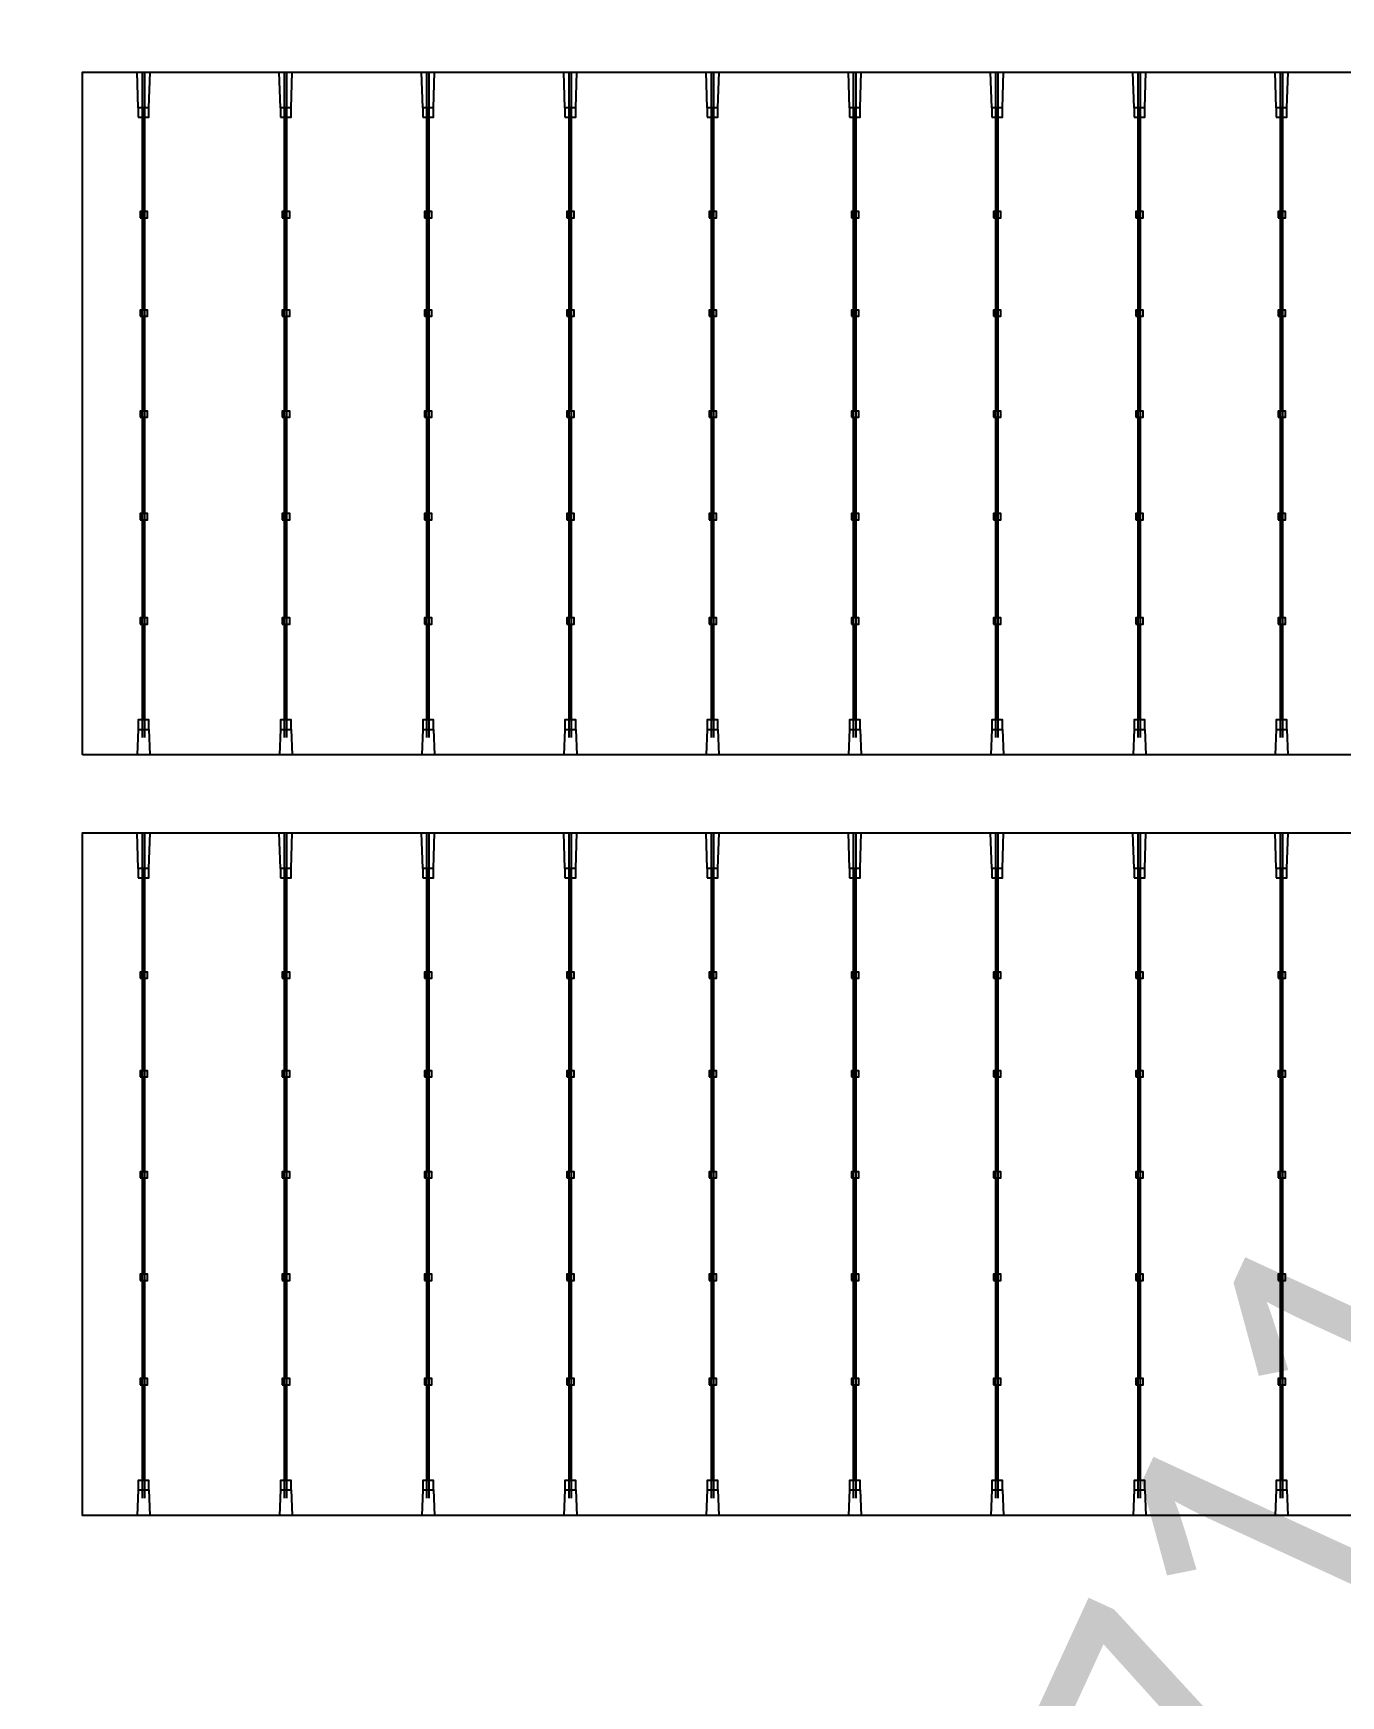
# Model space of a CAD drawing. Header units: millimetres. Extents: x 10297564 to 11610295, y -9287743 to -8409454.
# Drawn here: x 10428762 to 10430980, y -9090573 to -9087753 of the extents above; entities that cross this region are included whole.
import ezdxf

# ---------------------------------------------------------------- set-up
doc = ezdxf.new("R2010")
doc.units = ezdxf.units.MM
doc.header["$LTSCALE"] = 100
doc.layers.add('E1', color=1, linetype='Continuous')
doc.layers.add('Outline', color=5, linetype='Continuous', lineweight=25)
doc.styles.add('HL-S1', font='DotumChe.ttf')
doc.styles.add('MG', font='malgun.ttf')
doc.dimstyles.new('HL-100', dxfattribs={"dimscale": 100, "dimtxt": 3, "dimasz": 4, "dimexe": 2, "dimexo": 2, "dimgap": 1, "dimtad": 1, "dimdec": 0, "dimzin": 0, "dimlunit": 6, "dimtxsty": 'HL-S1', "dimblk": 'DOTSMALL', "dimcen": 4, "dimdle": 2, "dimclrd": 256, "dimclre": 256, "dimclrt": 4, "dimazin": 0, "dimtfac": 1, "dimtdec": 0, "dimtix": 1, "dimtmove": 2, "dimatfit": 3, "dimldrblk": 'DOTSMALL', "dimfxl": 1.5, "dimtolj": 1, "dimtzin": 0, "dimlwd": -1, "dimlwe": -1, "dimarcsym": 0})

# ---------------------------------------------------------------- blocks, each defined once
blk = doc.blocks.new('*D75')
at = {"layer": 'defpoints', "color": 0, "transparency": 16777216}
for p in [(10439230.2, -9073249.8), (10439230.2, -9073249.8), (10423426.7, -9107604.7)]:
    blk.add_point(p, dxfattribs=at)
at = {"layer": 'E1', "color": 1, "transparency": 16777216}
for p, q in [((10439593.6, -9073417), (10439593.6, -9073417)), ((10423593.8, -9107241.3), (10439063, -9073613.2)), ((10423790.1, -9107771.8), (10423790.1, -9107771.8))]:
    blk.add_line(p, q, dxfattribs=at)
for points in [[(10439002.4, -9073585.4), (10439123.6, -9073641.1), (10439230.2, -9073249.8)], [(10423533.3, -9107213.4), (10423654.4, -9107269.1), (10423426.7, -9107604.7)]]:
    blk.add_solid(points, dxfattribs=at)
at = {"layer": 'E1', "color": 7, "transparency": 16777216, "insert": (10430911.1, -9090235.3), "char_height": 500, "attachment_point": 5, "rotation": 65.2972, "style": 'MG'}
blk.add_mtext('\\A1;2711.1', dxfattribs=at)
blk = doc.blocks.new('_DotSmall')
at = {"color": 0, "linetype": 'ByBlock', "const_width": 0.5}
blk.add_lwpolyline([(-0.0625, 0, 1), (0.0625, 0, 1)], format="xyb", close=True, dxfattribs=at)

msp = doc.modelspace()

# ---------------------------------------------------------------- hatches: boundary and pattern name
at = {"true_color": 0x939598}
h = msp.add_hatch(color=252, dxfattribs=at)
h.dxf.hatch_style = 1
h.paths.add_polyline_path([(10428950.9, -9087818.9), (10428946.9, -9087818.9), (10428946.9, -9088947.3), (10428950.9, -9088947.3)])
h = msp.add_hatch(color=252, dxfattribs=at)
h.dxf.hatch_style = 1
h.paths.add_polyline_path([(10429192.2, -9087818.9), (10429188.2, -9087818.9), (10429188.2, -9088947.3), (10429192.2, -9088947.3)])
h = msp.add_hatch(color=252, dxfattribs=at)
h.dxf.hatch_style = 1
h.paths.add_polyline_path([(10429433.5, -9087818.9), (10429429.5, -9087818.9), (10429429.5, -9088947.3), (10429433.5, -9088947.3)])
h = msp.add_hatch(color=252, dxfattribs=at)
h.dxf.hatch_style = 1
h.paths.add_polyline_path([(10429674.8, -9087818.9), (10429670.8, -9087818.9), (10429670.8, -9088947.3), (10429674.8, -9088947.3)])
h = msp.add_hatch(color=252, dxfattribs=at)
h.dxf.hatch_style = 1
h.paths.add_polyline_path([(10429916.1, -9087818.9), (10429912.1, -9087818.9), (10429912.1, -9088947.3), (10429916.1, -9088947.3)])
h = msp.add_hatch(color=252, dxfattribs=at)
h.dxf.hatch_style = 1
h.paths.add_polyline_path([(10430157.4, -9087818.9), (10430153.4, -9087818.9), (10430153.4, -9088947.3), (10430157.4, -9088947.3)])
h = msp.add_hatch(color=252, dxfattribs=at)
h.dxf.hatch_style = 1
h.paths.add_polyline_path([(10430398.7, -9087818.9), (10430394.7, -9087818.9), (10430394.7, -9088947.3), (10430398.7, -9088947.3)])
h = msp.add_hatch(color=252, dxfattribs=at)
h.dxf.hatch_style = 1
h.paths.add_polyline_path([(10430640.1, -9087818.9), (10430636, -9087818.9), (10430636, -9088947.3), (10430640.1, -9088947.3)])
h = msp.add_hatch(color=252, dxfattribs=at)
h.dxf.hatch_style = 1
h.paths.add_polyline_path([(10430881.4, -9087818.9), (10430877.3, -9087818.9), (10430877.3, -9088947.3), (10430881.4, -9088947.3)])
h = msp.add_hatch(color=252, dxfattribs=at)
h.dxf.hatch_style = 1
h.paths.add_polyline_path([(10428950.9, -9089109.1), (10428946.9, -9089109.1), (10428946.9, -9090237.6), (10428950.9, -9090237.6)])
h = msp.add_hatch(color=252, dxfattribs=at)
h.dxf.hatch_style = 1
h.paths.add_polyline_path([(10429192.2, -9089109.1), (10429188.2, -9089109.1), (10429188.2, -9090237.6), (10429192.2, -9090237.6)])
h = msp.add_hatch(color=252, dxfattribs=at)
h.dxf.hatch_style = 1
h.paths.add_polyline_path([(10429433.5, -9089109.1), (10429429.5, -9089109.1), (10429429.5, -9090237.6), (10429433.5, -9090237.6)])
h = msp.add_hatch(color=252, dxfattribs=at)
h.dxf.hatch_style = 1
h.paths.add_polyline_path([(10429674.8, -9089109.1), (10429670.8, -9089109.1), (10429670.8, -9090237.6), (10429674.8, -9090237.6)])
h = msp.add_hatch(color=252, dxfattribs=at)
h.dxf.hatch_style = 1
h.paths.add_polyline_path([(10429916.1, -9089109.1), (10429912.1, -9089109.1), (10429912.1, -9090237.6), (10429916.1, -9090237.6)])
h = msp.add_hatch(color=252, dxfattribs=at)
h.dxf.hatch_style = 1
h.paths.add_polyline_path([(10430157.4, -9089109.1), (10430153.4, -9089109.1), (10430153.4, -9090237.6), (10430157.4, -9090237.6)])
h = msp.add_hatch(color=252, dxfattribs=at)
h.dxf.hatch_style = 1
h.paths.add_polyline_path([(10430398.7, -9089109.1), (10430394.7, -9089109.1), (10430394.7, -9090237.6), (10430398.7, -9090237.6)])
h = msp.add_hatch(color=252, dxfattribs=at)
h.dxf.hatch_style = 1
h.paths.add_polyline_path([(10430640.1, -9089109.1), (10430636, -9089109.1), (10430636, -9090237.6), (10430640.1, -9090237.6)])
h = msp.add_hatch(color=252, dxfattribs=at)
h.dxf.hatch_style = 1
h.paths.add_polyline_path([(10430881.4, -9089109.1), (10430877.3, -9089109.1), (10430877.3, -9090237.6), (10430881.4, -9090237.6)])

# ---------------------------------------------------------------- linework, layer by layer
for p, q in [((10428939.8, -9087879.2), (10428937.9, -9087818.9)), ((10428946.9, -9088947.3), (10428946.9, -9087818.9)), ((10428950.9, -9088947.3), (10428950.9, -9087818.9)), ((10428957.9, -9087879.2), (10428959.9, -9087818.9)), ((10429181.1, -9087879.2), (10429179.2, -9087818.9)), ((10429188.2, -9088947.3), (10429188.2, -9087818.9)), ((10429192.2, -9088947.3), (10429192.2, -9087818.9)), ((10429199.3, -9087879.2), (10429201.2, -9087818.9)), ((10429422.4, -9087879.2), (10429420.5, -9087818.9)), ((10429429.5, -9088947.3), (10429429.5, -9087818.9)), ((10429433.5, -9088947.3), (10429433.5, -9087818.9)), ((10429440.6, -9087879.2), (10429442.5, -9087818.9)), ((10429663.7, -9087879.2), (10429661.8, -9087818.9)), ((10429670.8, -9088947.3), (10429670.8, -9087818.9)), ((10429674.8, -9088947.3), (10429674.8, -9087818.9)), ((10429681.9, -9087879.2), (10429683.8, -9087818.9)), ((10429905, -9087879.2), (10429903.1, -9087818.9)), ((10429912.1, -9088947.3), (10429912.1, -9087818.9)), ((10429916.1, -9088947.3), (10429916.1, -9087818.9)), ((10429923.2, -9087879.2), (10429925.1, -9087818.9)), ((10430146.3, -9087879.2), (10430144.4, -9087818.9)), ((10430153.4, -9088947.3), (10430153.4, -9087818.9)), ((10430157.4, -9088947.3), (10430157.4, -9087818.9)), ((10430164.5, -9087879.2), (10430166.4, -9087818.9)), ((10430387.7, -9087879.2), (10430385.7, -9087818.9)), ((10430394.7, -9088947.3), (10430394.7, -9087818.9)), ((10430398.7, -9088947.3), (10430398.7, -9087818.9)), ((10430405.8, -9087879.2), (10430407.8, -9087818.9)), ((10430629, -9087879.2), (10430627, -9087818.9)), ((10430636, -9088947.3), (10430636, -9087818.9)), ((10430640.1, -9088947.3), (10430640.1, -9087818.9)), ((10430647.1, -9087879.2), (10430649.1, -9087818.9)), ((10430870.3, -9087879.2), (10430868.3, -9087818.9)), ((10430877.3, -9088947.3), (10430877.3, -9087818.9)), ((10430881.4, -9088947.3), (10430881.4, -9087818.9)), ((10430888.4, -9087879.2), (10430890.4, -9087818.9)), ((10428948.5, -9087879.9), (10428948.5, -9088222.2)), ((10428949.3, -9087879.9), (10428949.3, -9088222.2)), ((10429189.8, -9087879.9), (10429189.8, -9088222.2)), ((10429190.6, -9087879.9), (10429190.6, -9088222.2)), ((10429431.1, -9087879.9), (10429431.1, -9088393.4)), ((10429431.9, -9087879.9), (10429431.9, -9088393.4)), ((10429672.4, -9087879.9), (10429672.4, -9088393.4)), ((10429673.2, -9087879.9), (10429673.2, -9088393.4)), ((10429913.7, -9087879.9), (10429913.7, -9088393.4)), ((10429914.5, -9087879.9), (10429914.5, -9088393.4)), ((10430155, -9087879.9), (10430155, -9088393.4)), ((10430155.8, -9087879.9), (10430155.8, -9088393.4)), ((10430396.3, -9087879.9), (10430396.3, -9088393.4)), ((10430397.1, -9087879.9), (10430397.1, -9088393.4)), ((10430637.6, -9087879.9), (10430637.6, -9088393.4)), ((10430638.4, -9087879.9), (10430638.4, -9088393.4)), ((10430878.9, -9087879.9), (10430878.9, -9088393.4)), ((10430879.8, -9087879.9), (10430879.8, -9088393.4)), ((10428948.5, -9088232.6), (10428948.5, -9088393.4)), ((10428949.3, -9088232.6), (10428949.3, -9088393.4)), ((10429189.8, -9088232.6), (10429189.8, -9088393.4)), ((10429190.6, -9088232.6), (10429190.6, -9088393.4)), ((10428948.5, -9088403.9), (10428948.5, -9088567.5)), ((10428949.3, -9088403.9), (10428949.3, -9088567.5)), ((10429189.8, -9088403.9), (10429189.8, -9088744.4)), ((10429190.6, -9088403.9), (10429190.6, -9088744.4)), ((10429431.1, -9088403.9), (10429431.1, -9088744.4)), ((10429431.9, -9088403.9), (10429431.9, -9088744.4)), ((10429672.4, -9088403.9), (10429672.4, -9088744.4)), ((10429673.2, -9088403.9), (10429673.2, -9088744.4)), ((10429913.7, -9088403.9), (10429913.7, -9088744.4)), ((10429914.5, -9088403.9), (10429914.5, -9088744.4)), ((10430155, -9088403.9), (10430155, -9088744.4)), ((10430155.8, -9088403.9), (10430155.8, -9088744.4)), ((10430396.3, -9088403.9), (10430396.3, -9088744.4)), ((10430397.1, -9088403.9), (10430397.1, -9088744.4)), ((10430637.6, -9088403.9), (10430637.6, -9088744.4)), ((10430638.4, -9088403.9), (10430638.4, -9088744.4)), ((10430878.9, -9088403.9), (10430878.9, -9088744.4)), ((10430879.8, -9088403.9), (10430879.8, -9088744.4)), ((10428948.5, -9088578), (10428948.5, -9088744.4)), ((10428949.3, -9088578), (10428949.3, -9088744.4)), ((10428948.5, -9088754.8), (10428948.5, -9088917.3)), ((10428949.3, -9088754.8), (10428949.3, -9088917.3)), ((10429189.8, -9088754.8), (10429189.8, -9088917.3)), ((10429190.6, -9088754.8), (10429190.6, -9088917.3)), ((10429431.1, -9088754.8), (10429431.1, -9088917.3)), ((10429431.9, -9088754.8), (10429431.9, -9088917.3)), ((10429672.4, -9088754.8), (10429672.4, -9088917.3)), ((10429673.2, -9088754.8), (10429673.2, -9088917.3)), ((10429913.7, -9088754.8), (10429913.7, -9088917.3)), ((10429914.5, -9088754.8), (10429914.5, -9088917.3)), ((10430155, -9088754.8), (10430155, -9088917.3)), ((10430155.8, -9088754.8), (10430155.8, -9088917.3)), ((10430396.3, -9088754.8), (10430396.3, -9088917.3)), ((10430397.1, -9088754.8), (10430397.1, -9088917.3)), ((10430637.6, -9088754.8), (10430637.6, -9088917.3)), ((10430638.4, -9088754.8), (10430638.4, -9088917.3)), ((10430878.9, -9088754.8), (10430878.9, -9088917.3)), ((10430879.8, -9088754.8), (10430879.8, -9088917.3)), ((10428939.8, -9088933.4), (10428938.1, -9088976.6)), ((10428957.9, -9088933.4), (10428959.6, -9088976.6)), ((10429181.1, -9088933.4), (10429179.4, -9088976.6)), ((10429199.3, -9088933.4), (10429200.9, -9088976.6)), ((10429422.4, -9088933.4), (10429420.7, -9088976.6)), ((10429440.6, -9088933.4), (10429442.2, -9088976.6)), ((10429663.7, -9088933.4), (10429662, -9088976.6)), ((10429681.9, -9088933.4), (10429683.6, -9088976.6)), ((10429905, -9088933.4), (10429903.4, -9088976.6)), ((10429923.2, -9088933.4), (10429924.9, -9088976.6)), ((10430146.3, -9088933.4), (10430144.7, -9088976.6)), ((10430164.5, -9088933.4), (10430166.2, -9088976.6)), ((10430387.7, -9088933.4), (10430386, -9088976.6)), ((10430405.8, -9088933.4), (10430407.5, -9088976.6)), ((10430629, -9088933.4), (10430627.3, -9088976.6)), ((10430647.1, -9088933.4), (10430648.8, -9088976.6)), ((10430870.3, -9088933.4), (10430868.6, -9088976.6)), ((10430888.4, -9088933.4), (10430890.1, -9088976.6)), ((10428939.8, -9089169.4), (10428937.9, -9089109.1)), ((10428946.9, -9090237.6), (10428946.9, -9089109.1)), ((10428950.9, -9090237.6), (10428950.9, -9089109.1)), ((10428957.9, -9089169.4), (10428959.9, -9089109.1)), ((10429181.1, -9089169.4), (10429179.2, -9089109.1)), ((10429188.2, -9090237.6), (10429188.2, -9089109.1)), ((10429192.2, -9090237.6), (10429192.2, -9089109.1)), ((10429199.3, -9089169.4), (10429201.2, -9089109.1)), ((10429422.4, -9089169.4), (10429420.5, -9089109.1)), ((10429429.5, -9090237.6), (10429429.5, -9089109.1)), ((10429433.5, -9090237.6), (10429433.5, -9089109.1)), ((10429440.6, -9089169.4), (10429442.5, -9089109.1)), ((10429663.7, -9089169.4), (10429661.8, -9089109.1)), ((10429670.8, -9090237.6), (10429670.8, -9089109.1)), ((10429674.8, -9090237.6), (10429674.8, -9089109.1)), ((10429681.9, -9089169.4), (10429683.8, -9089109.1)), ((10429905, -9089169.4), (10429903.1, -9089109.1)), ((10429912.1, -9090237.6), (10429912.1, -9089109.1)), ((10429916.1, -9090237.6), (10429916.1, -9089109.1)), ((10429923.2, -9089169.4), (10429925.1, -9089109.1)), ((10430146.3, -9089169.4), (10430144.4, -9089109.1)), ((10430153.4, -9090237.6), (10430153.4, -9089109.1)), ((10430157.4, -9090237.6), (10430157.4, -9089109.1)), ((10430164.5, -9089169.4), (10430166.4, -9089109.1)), ((10430387.7, -9089169.4), (10430385.7, -9089109.1)), ((10430394.7, -9090237.6), (10430394.7, -9089109.1)), ((10430398.7, -9090237.6), (10430398.7, -9089109.1)), ((10430405.8, -9089169.4), (10430407.8, -9089109.1)), ((10430629, -9089169.4), (10430627, -9089109.1)), ((10430636, -9090237.6), (10430636, -9089109.1)), ((10430640.1, -9090237.6), (10430640.1, -9089109.1)), ((10430647.1, -9089169.4), (10430649.1, -9089109.1)), ((10430870.3, -9089169.4), (10430868.3, -9089109.1)), ((10430877.3, -9090237.6), (10430877.3, -9089109.1)), ((10430881.4, -9090237.6), (10430881.4, -9089109.1)), ((10430888.4, -9089169.4), (10430890.4, -9089109.1)), ((10428948.5, -9089170.1), (10428948.5, -9089512.4)), ((10428949.3, -9089170.1), (10428949.3, -9089512.4)), ((10429189.8, -9089170.1), (10429189.8, -9089512.4)), ((10429190.6, -9089170.1), (10429190.6, -9089512.4)), ((10429431.1, -9089170.1), (10429431.1, -9089683.7)), ((10429431.9, -9089170.1), (10429431.9, -9089683.7)), ((10429672.4, -9089170.1), (10429672.4, -9089683.7)), ((10429673.2, -9089170.1), (10429673.2, -9089683.7)), ((10429913.7, -9089170.1), (10429913.7, -9089683.7)), ((10429914.5, -9089170.1), (10429914.5, -9089683.7)), ((10430155, -9089170.1), (10430155, -9089683.7)), ((10430155.8, -9089170.1), (10430155.8, -9089683.7)), ((10430396.3, -9089170.1), (10430396.3, -9089683.7)), ((10430397.1, -9089170.1), (10430397.1, -9089683.7)), ((10430637.6, -9089170.1), (10430637.6, -9089683.7)), ((10430638.4, -9089170.1), (10430638.4, -9089683.7)), ((10430878.9, -9089170.1), (10430878.9, -9089683.7)), ((10430879.8, -9089170.1), (10430879.8, -9089683.7)), ((10428948.5, -9089522.8), (10428948.5, -9089683.7)), ((10428949.3, -9089522.8), (10428949.3, -9089683.7)), ((10429189.8, -9089522.8), (10429189.8, -9089683.7)), ((10429190.6, -9089522.8), (10429190.6, -9089683.7)), ((10428948.5, -9089694.1), (10428948.5, -9089857.7)), ((10428949.3, -9089694.1), (10428949.3, -9089857.7)), ((10429189.8, -9089694.1), (10429189.8, -9090034.6)), ((10429190.6, -9089694.1), (10429190.6, -9090034.6)), ((10429431.1, -9089694.1), (10429431.1, -9090034.6)), ((10429431.9, -9089694.1), (10429431.9, -9090034.6)), ((10429672.4, -9089694.1), (10429672.4, -9090034.6)), ((10429673.2, -9089694.1), (10429673.2, -9090034.6)), ((10429913.7, -9089694.1), (10429913.7, -9090034.6)), ((10429914.5, -9089694.1), (10429914.5, -9090034.6)), ((10430155, -9089694.1), (10430155, -9090034.6)), ((10430155.8, -9089694.1), (10430155.8, -9090034.6)), ((10430396.3, -9089694.1), (10430396.3, -9090034.6)), ((10430397.1, -9089694.1), (10430397.1, -9090034.6)), ((10430637.6, -9089694.1), (10430637.6, -9090034.6)), ((10430638.4, -9089694.1), (10430638.4, -9090034.6)), ((10430878.9, -9089694.1), (10430878.9, -9090034.6)), ((10430879.8, -9089694.1), (10430879.8, -9090034.6)), ((10428948.5, -9089868.2), (10428948.5, -9090034.6)), ((10428949.3, -9089868.2), (10428949.3, -9090034.6)), ((10428948.5, -9090045.1), (10428948.5, -9090207.6)), ((10428949.3, -9090045.1), (10428949.3, -9090207.6)), ((10429189.8, -9090045.1), (10429189.8, -9090207.6)), ((10429190.6, -9090045.1), (10429190.6, -9090207.6)), ((10429431.1, -9090045.1), (10429431.1, -9090207.6)), ((10429431.9, -9090045.1), (10429431.9, -9090207.6)), ((10429672.4, -9090045.1), (10429672.4, -9090207.6)), ((10429673.2, -9090045.1), (10429673.2, -9090207.6)), ((10429913.7, -9090045.1), (10429913.7, -9090207.6)), ((10429914.5, -9090045.1), (10429914.5, -9090207.6)), ((10430155, -9090045.1), (10430155, -9090207.6)), ((10430155.8, -9090045.1), (10430155.8, -9090207.6)), ((10430396.3, -9090045.1), (10430396.3, -9090207.6)), ((10430397.1, -9090045.1), (10430397.1, -9090207.6)), ((10430637.6, -9090045.1), (10430637.6, -9090207.6)), ((10430638.4, -9090045.1), (10430638.4, -9090207.6)), ((10430878.9, -9090045.1), (10430878.9, -9090207.6)), ((10430879.8, -9090045.1), (10430879.8, -9090207.6)), ((10428939.8, -9090223.6), (10428938.1, -9090266.8)), ((10428957.9, -9090223.6), (10428959.6, -9090266.8)), ((10429181.1, -9090223.6), (10429179.4, -9090266.8)), ((10429199.3, -9090223.6), (10429200.9, -9090266.8)), ((10429422.4, -9090223.6), (10429420.7, -9090266.8)), ((10429440.6, -9090223.6), (10429442.2, -9090266.8)), ((10429663.7, -9090223.6), (10429662, -9090266.8)), ((10429681.9, -9090223.6), (10429683.6, -9090266.8)), ((10429905, -9090223.6), (10429903.4, -9090266.8)), ((10429923.2, -9090223.6), (10429924.9, -9090266.8)), ((10430146.3, -9090223.6), (10430144.7, -9090266.8)), ((10430164.5, -9090223.6), (10430166.2, -9090266.8)), ((10430387.7, -9090223.6), (10430386, -9090266.8)), ((10430405.8, -9090223.6), (10430407.5, -9090266.8)), ((10430629, -9090223.6), (10430627.3, -9090266.8)), ((10430647.1, -9090223.6), (10430648.8, -9090266.8)), ((10430870.3, -9090223.6), (10430868.6, -9090266.8)), ((10430888.4, -9090223.6), (10430890.1, -9090266.8))]:
    msp.add_line(p, q)
at = {"color": 4}
for points in [[(10428939.8, -9087895.2), (10428957.9, -9087895.2), (10428957.9, -9087879.2), (10428939.8, -9087879.2)], [(10429181.1, -9087895.2), (10429199.3, -9087895.2), (10429199.3, -9087879.2), (10429181.1, -9087879.2)], [(10429422.4, -9087895.2), (10429440.6, -9087895.2), (10429440.6, -9087879.2), (10429422.4, -9087879.2)], [(10429663.7, -9087895.2), (10429681.9, -9087895.2), (10429681.9, -9087879.2), (10429663.7, -9087879.2)], [(10429905, -9087895.2), (10429923.2, -9087895.2), (10429923.2, -9087879.2), (10429905, -9087879.2)], [(10430146.3, -9087895.2), (10430164.5, -9087895.2), (10430164.5, -9087879.2), (10430146.3, -9087879.2)], [(10430387.7, -9087895.2), (10430405.8, -9087895.2), (10430405.8, -9087879.2), (10430387.7, -9087879.2)], [(10430629, -9087895.2), (10430647.1, -9087895.2), (10430647.1, -9087879.2), (10430629, -9087879.2)], [(10430870.3, -9087895.2), (10430888.4, -9087895.2), (10430888.4, -9087879.2), (10430870.3, -9087879.2)], [(10428943, -9088065.5), (10428955.5, -9088065.5), (10428955.5, -9088055.1), (10428943, -9088055.1)], [(10429184.3, -9088065.5), (10429196.8, -9088065.5), (10429196.8, -9088055.1), (10429184.3, -9088055.1)], [(10429425.6, -9088065.5), (10429438.1, -9088065.5), (10429438.1, -9088055.1), (10429425.6, -9088055.1)], [(10429666.9, -9088065.5), (10429679.4, -9088065.5), (10429679.4, -9088055.1), (10429666.9, -9088055.1)], [(10429908.2, -9088065.5), (10429920.7, -9088065.5), (10429920.7, -9088055.1), (10429908.2, -9088055.1)], [(10430149.5, -9088065.5), (10430162, -9088065.5), (10430162, -9088055.1), (10430149.5, -9088055.1)], [(10430390.8, -9088065.5), (10430403.3, -9088065.5), (10430403.3, -9088055.1), (10430390.8, -9088055.1)], [(10430632.1, -9088065.5), (10430644.7, -9088065.5), (10430644.7, -9088055.1), (10430632.1, -9088055.1)], [(10430873.4, -9088065.5), (10430886, -9088065.5), (10430886, -9088055.1), (10430873.4, -9088055.1)], [(10428943, -9088232.6), (10428955.5, -9088232.6), (10428955.5, -9088222.2), (10428943, -9088222.2)], [(10429184.3, -9088232.6), (10429196.8, -9088232.6), (10429196.8, -9088222.2), (10429184.3, -9088222.2)], [(10429425.6, -9088232.6), (10429438.1, -9088232.6), (10429438.1, -9088222.2), (10429425.6, -9088222.2)], [(10429666.9, -9088232.6), (10429679.4, -9088232.6), (10429679.4, -9088222.2), (10429666.9, -9088222.2)], [(10429908.2, -9088232.6), (10429920.7, -9088232.6), (10429920.7, -9088222.2), (10429908.2, -9088222.2)], [(10430149.5, -9088232.6), (10430162, -9088232.6), (10430162, -9088222.2), (10430149.5, -9088222.2)], [(10430390.8, -9088232.6), (10430403.3, -9088232.6), (10430403.3, -9088222.2), (10430390.8, -9088222.2)], [(10430632.1, -9088232.6), (10430644.7, -9088232.6), (10430644.7, -9088222.2), (10430632.1, -9088222.2)], [(10430873.4, -9088232.6), (10430886, -9088232.6), (10430886, -9088222.2), (10430873.4, -9088222.2)], [(10428943, -9088403.9), (10428955.5, -9088403.9), (10428955.5, -9088393.4), (10428943, -9088393.4)], [(10429184.3, -9088403.9), (10429196.8, -9088403.9), (10429196.8, -9088393.4), (10429184.3, -9088393.4)], [(10429425.6, -9088403.9), (10429438.1, -9088403.9), (10429438.1, -9088393.4), (10429425.6, -9088393.4)], [(10429666.9, -9088403.9), (10429679.4, -9088403.9), (10429679.4, -9088393.4), (10429666.9, -9088393.4)], [(10429908.2, -9088403.9), (10429920.7, -9088403.9), (10429920.7, -9088393.4), (10429908.2, -9088393.4)], [(10430149.5, -9088403.9), (10430162, -9088403.9), (10430162, -9088393.4), (10430149.5, -9088393.4)], [(10430390.8, -9088403.9), (10430403.3, -9088403.9), (10430403.3, -9088393.4), (10430390.8, -9088393.4)], [(10430632.1, -9088403.9), (10430644.7, -9088403.9), (10430644.7, -9088393.4), (10430632.1, -9088393.4)], [(10430873.4, -9088403.9), (10430886, -9088403.9), (10430886, -9088393.4), (10430873.4, -9088393.4)], [(10428943, -9088578), (10428955.5, -9088578), (10428955.5, -9088567.5), (10428943, -9088567.5)], [(10429184.3, -9088578), (10429196.8, -9088578), (10429196.8, -9088567.5), (10429184.3, -9088567.5)], [(10429425.6, -9088578), (10429438.1, -9088578), (10429438.1, -9088567.5), (10429425.6, -9088567.5)], [(10429666.9, -9088578), (10429679.4, -9088578), (10429679.4, -9088567.5), (10429666.9, -9088567.5)], [(10429908.2, -9088578), (10429920.7, -9088578), (10429920.7, -9088567.5), (10429908.2, -9088567.5)], [(10430149.5, -9088578), (10430162, -9088578), (10430162, -9088567.5), (10430149.5, -9088567.5)], [(10430390.8, -9088578), (10430403.3, -9088578), (10430403.3, -9088567.5), (10430390.8, -9088567.5)], [(10430632.1, -9088578), (10430644.7, -9088578), (10430644.7, -9088567.5), (10430632.1, -9088567.5)], [(10430873.4, -9088578), (10430886, -9088578), (10430886, -9088567.5), (10430873.4, -9088567.5)], [(10428943, -9088754.8), (10428955.5, -9088754.8), (10428955.5, -9088744.4), (10428943, -9088744.4)], [(10429184.3, -9088754.8), (10429196.8, -9088754.8), (10429196.8, -9088744.4), (10429184.3, -9088744.4)], [(10429425.6, -9088754.8), (10429438.1, -9088754.8), (10429438.1, -9088744.4), (10429425.6, -9088744.4)], [(10429666.9, -9088754.8), (10429679.4, -9088754.8), (10429679.4, -9088744.4), (10429666.9, -9088744.4)], [(10429908.2, -9088754.8), (10429920.7, -9088754.8), (10429920.7, -9088744.4), (10429908.2, -9088744.4)], [(10430149.5, -9088754.8), (10430162, -9088754.8), (10430162, -9088744.4), (10430149.5, -9088744.4)], [(10430390.8, -9088754.8), (10430403.3, -9088754.8), (10430403.3, -9088744.4), (10430390.8, -9088744.4)], [(10430632.1, -9088754.8), (10430644.7, -9088754.8), (10430644.7, -9088744.4), (10430632.1, -9088744.4)], [(10430873.4, -9088754.8), (10430886, -9088754.8), (10430886, -9088744.4), (10430873.4, -9088744.4)], [(10428939.8, -9088933.4), (10428957.9, -9088933.4), (10428957.9, -9088917.3), (10428939.8, -9088917.3)], [(10429181.1, -9088933.4), (10429199.3, -9088933.4), (10429199.3, -9088917.3), (10429181.1, -9088917.3)], [(10429422.4, -9088933.4), (10429440.6, -9088933.4), (10429440.6, -9088917.3), (10429422.4, -9088917.3)], [(10429663.7, -9088933.4), (10429681.9, -9088933.4), (10429681.9, -9088917.3), (10429663.7, -9088917.3)], [(10429905, -9088933.4), (10429923.2, -9088933.4), (10429923.2, -9088917.3), (10429905, -9088917.3)], [(10430146.3, -9088933.4), (10430164.5, -9088933.4), (10430164.5, -9088917.3), (10430146.3, -9088917.3)], [(10430387.7, -9088933.4), (10430405.8, -9088933.4), (10430405.8, -9088917.3), (10430387.7, -9088917.3)], [(10430629, -9088933.4), (10430647.1, -9088933.4), (10430647.1, -9088917.3), (10430629, -9088917.3)], [(10430870.3, -9088933.4), (10430888.4, -9088933.4), (10430888.4, -9088917.3), (10430870.3, -9088917.3)], [(10428939.8, -9089185.4), (10428957.9, -9089185.4), (10428957.9, -9089169.4), (10428939.8, -9089169.4)], [(10429181.1, -9089185.4), (10429199.3, -9089185.4), (10429199.3, -9089169.4), (10429181.1, -9089169.4)], [(10429422.4, -9089185.4), (10429440.6, -9089185.4), (10429440.6, -9089169.4), (10429422.4, -9089169.4)], [(10429663.7, -9089185.4), (10429681.9, -9089185.4), (10429681.9, -9089169.4), (10429663.7, -9089169.4)], [(10429905, -9089185.4), (10429923.2, -9089185.4), (10429923.2, -9089169.4), (10429905, -9089169.4)], [(10430146.3, -9089185.4), (10430164.5, -9089185.4), (10430164.5, -9089169.4), (10430146.3, -9089169.4)], [(10430387.7, -9089185.4), (10430405.8, -9089185.4), (10430405.8, -9089169.4), (10430387.7, -9089169.4)], [(10430629, -9089185.4), (10430647.1, -9089185.4), (10430647.1, -9089169.4), (10430629, -9089169.4)], [(10430870.3, -9089185.4), (10430888.4, -9089185.4), (10430888.4, -9089169.4), (10430870.3, -9089169.4)], [(10428943, -9089355.7), (10428955.5, -9089355.7), (10428955.5, -9089345.3), (10428943, -9089345.3)], [(10429184.3, -9089355.7), (10429196.8, -9089355.7), (10429196.8, -9089345.3), (10429184.3, -9089345.3)], [(10429425.6, -9089355.7), (10429438.1, -9089355.7), (10429438.1, -9089345.3), (10429425.6, -9089345.3)], [(10429666.9, -9089355.7), (10429679.4, -9089355.7), (10429679.4, -9089345.3), (10429666.9, -9089345.3)], [(10429908.2, -9089355.7), (10429920.7, -9089355.7), (10429920.7, -9089345.3), (10429908.2, -9089345.3)], [(10430149.5, -9089355.7), (10430162, -9089355.7), (10430162, -9089345.3), (10430149.5, -9089345.3)], [(10430390.8, -9089355.7), (10430403.3, -9089355.7), (10430403.3, -9089345.3), (10430390.8, -9089345.3)], [(10430632.1, -9089355.7), (10430644.7, -9089355.7), (10430644.7, -9089345.3), (10430632.1, -9089345.3)], [(10430873.4, -9089355.7), (10430886, -9089355.7), (10430886, -9089345.3), (10430873.4, -9089345.3)], [(10428943, -9089522.8), (10428955.5, -9089522.8), (10428955.5, -9089512.4), (10428943, -9089512.4)], [(10429184.3, -9089522.8), (10429196.8, -9089522.8), (10429196.8, -9089512.4), (10429184.3, -9089512.4)], [(10429425.6, -9089522.8), (10429438.1, -9089522.8), (10429438.1, -9089512.4), (10429425.6, -9089512.4)], [(10429666.9, -9089522.8), (10429679.4, -9089522.8), (10429679.4, -9089512.4), (10429666.9, -9089512.4)], [(10429908.2, -9089522.8), (10429920.7, -9089522.8), (10429920.7, -9089512.4), (10429908.2, -9089512.4)], [(10430149.5, -9089522.8), (10430162, -9089522.8), (10430162, -9089512.4), (10430149.5, -9089512.4)], [(10430390.8, -9089522.8), (10430403.3, -9089522.8), (10430403.3, -9089512.4), (10430390.8, -9089512.4)], [(10430632.1, -9089522.8), (10430644.7, -9089522.8), (10430644.7, -9089512.4), (10430632.1, -9089512.4)], [(10430873.4, -9089522.8), (10430886, -9089522.8), (10430886, -9089512.4), (10430873.4, -9089512.4)], [(10428943, -9089694.1), (10428955.5, -9089694.1), (10428955.5, -9089683.7), (10428943, -9089683.7)], [(10429184.3, -9089694.1), (10429196.8, -9089694.1), (10429196.8, -9089683.7), (10429184.3, -9089683.7)], [(10429425.6, -9089694.1), (10429438.1, -9089694.1), (10429438.1, -9089683.7), (10429425.6, -9089683.7)], [(10429666.9, -9089694.1), (10429679.4, -9089694.1), (10429679.4, -9089683.7), (10429666.9, -9089683.7)], [(10429908.2, -9089694.1), (10429920.7, -9089694.1), (10429920.7, -9089683.7), (10429908.2, -9089683.7)], [(10430149.5, -9089694.1), (10430162, -9089694.1), (10430162, -9089683.7), (10430149.5, -9089683.7)], [(10430390.8, -9089694.1), (10430403.3, -9089694.1), (10430403.3, -9089683.7), (10430390.8, -9089683.7)], [(10430632.1, -9089694.1), (10430644.7, -9089694.1), (10430644.7, -9089683.7), (10430632.1, -9089683.7)], [(10430873.4, -9089694.1), (10430886, -9089694.1), (10430886, -9089683.7), (10430873.4, -9089683.7)], [(10428943, -9089868.2), (10428955.5, -9089868.2), (10428955.5, -9089857.7), (10428943, -9089857.7)], [(10429184.3, -9089868.2), (10429196.8, -9089868.2), (10429196.8, -9089857.7), (10429184.3, -9089857.7)], [(10429425.6, -9089868.2), (10429438.1, -9089868.2), (10429438.1, -9089857.7), (10429425.6, -9089857.7)], [(10429666.9, -9089868.2), (10429679.4, -9089868.2), (10429679.4, -9089857.7), (10429666.9, -9089857.7)], [(10429908.2, -9089868.2), (10429920.7, -9089868.2), (10429920.7, -9089857.7), (10429908.2, -9089857.7)], [(10430149.5, -9089868.2), (10430162, -9089868.2), (10430162, -9089857.7), (10430149.5, -9089857.7)], [(10430390.8, -9089868.2), (10430403.3, -9089868.2), (10430403.3, -9089857.7), (10430390.8, -9089857.7)], [(10430632.1, -9089868.2), (10430644.7, -9089868.2), (10430644.7, -9089857.7), (10430632.1, -9089857.7)], [(10430873.4, -9089868.2), (10430886, -9089868.2), (10430886, -9089857.7), (10430873.4, -9089857.7)], [(10428943, -9090045.1), (10428955.5, -9090045.1), (10428955.5, -9090034.6), (10428943, -9090034.6)], [(10429184.3, -9090045.1), (10429196.8, -9090045.1), (10429196.8, -9090034.6), (10429184.3, -9090034.6)], [(10429425.6, -9090045.1), (10429438.1, -9090045.1), (10429438.1, -9090034.6), (10429425.6, -9090034.6)], [(10429666.9, -9090045.1), (10429679.4, -9090045.1), (10429679.4, -9090034.6), (10429666.9, -9090034.6)], [(10429908.2, -9090045.1), (10429920.7, -9090045.1), (10429920.7, -9090034.6), (10429908.2, -9090034.6)], [(10430149.5, -9090045.1), (10430162, -9090045.1), (10430162, -9090034.6), (10430149.5, -9090034.6)], [(10430390.8, -9090045.1), (10430403.3, -9090045.1), (10430403.3, -9090034.6), (10430390.8, -9090034.6)], [(10430632.1, -9090045.1), (10430644.7, -9090045.1), (10430644.7, -9090034.6), (10430632.1, -9090034.6)], [(10430873.4, -9090045.1), (10430886, -9090045.1), (10430886, -9090034.6), (10430873.4, -9090034.6)], [(10428939.8, -9090223.6), (10428957.9, -9090223.6), (10428957.9, -9090207.6), (10428939.8, -9090207.6)], [(10429181.1, -9090223.6), (10429199.3, -9090223.6), (10429199.3, -9090207.6), (10429181.1, -9090207.6)], [(10429422.4, -9090223.6), (10429440.6, -9090223.6), (10429440.6, -9090207.6), (10429422.4, -9090207.6)], [(10429663.7, -9090223.6), (10429681.9, -9090223.6), (10429681.9, -9090207.6), (10429663.7, -9090207.6)], [(10429905, -9090223.6), (10429923.2, -9090223.6), (10429923.2, -9090207.6), (10429905, -9090207.6)], [(10430146.3, -9090223.6), (10430164.5, -9090223.6), (10430164.5, -9090207.6), (10430146.3, -9090207.6)], [(10430387.7, -9090223.6), (10430405.8, -9090223.6), (10430405.8, -9090207.6), (10430387.7, -9090207.6)], [(10430629, -9090223.6), (10430647.1, -9090223.6), (10430647.1, -9090207.6), (10430629, -9090207.6)], [(10430870.3, -9090223.6), (10430888.4, -9090223.6), (10430888.4, -9090207.6), (10430870.3, -9090207.6)]]:
    msp.add_lwpolyline(points, close=True, dxfattribs=at)
at = {"layer": 'Outline'}
msp.add_lwpolyline([(10428845.6, -9088976.6), (10428845.6, -9087818.9), (10431244.7, -9087818.9), (10431244.7, -9088976.6)], close=True, dxfattribs=at)
msp.add_lwpolyline([(10431054.7, -9090266.8), (10428845.6, -9090266.8), (10428845.6, -9089109.1), (10431244.7, -9089109.1), (10431244.7, -9090249.4)], dxfattribs=at)

# ---------------------------------------------------------------- dimensions: what is measured, and where the dimension line sits
at = {"layer": 'E1'}
dim = msp.add_aligned_dim(p1=(10423426.7, -9107604.7), p2=(10439230.2, -9073249.8), distance=0, text='2711.1', dimstyle='HL-100', override={"dimscale": 200, "dimtxt": 2.5, "dimasz": 2, "dimtxsty": 'MG', "dimsah": 1, "dimclrd": 1, "dimclre": 1, "dimclrt": 7}, dxfattribs=at)
dim.commit()
dim.dimension.update_dxf_attribs({"geometry": '*D75', "text_midpoint": (10430911.1, -9090235.3)})

doc.saveas('drawing.dxf')
